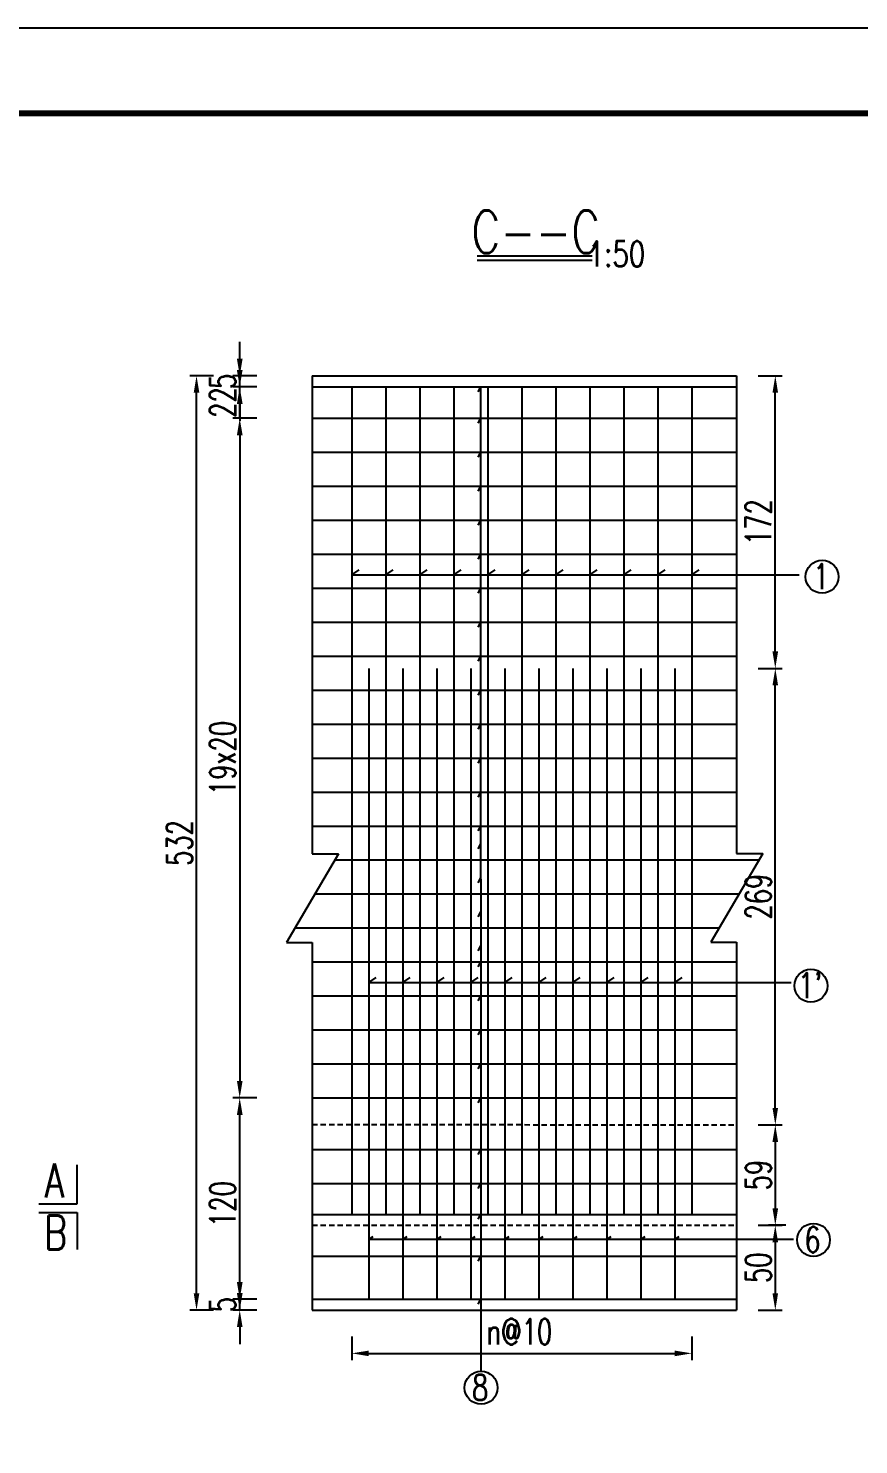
# Model space of a CAD drawing. Header units: millimetres. Extents: x -51 to 12129, y -1309 to -715.
# Drawn here: x 11868.9 to 11966.6, y -1178.4 to -1011.7 of the extents above; entities that cross this region are included whole.
import ezdxf
from ezdxf.enums import TextEntityAlignment as Align

# ---------------------------------------------------------------- set-up
doc = ezdxf.new("R2010")
doc.units = ezdxf.units.MM
doc.header["$LTSCALE"] = 0.25
doc.linetypes.add('DASHED', pattern=[4, 2.5, -1.5])
for name, color, linetype in [('lk', 1, 'Continuous'), ('图框', 7, 'Continuous'), ('文字', 7, 'Continuous'), ('标注', 4, 'Continuous'), ('钢筋', 6, 'Continuous')]:
    doc.layers.add(name, color=color, linetype=linetype)
doc.styles.get("Standard").update_dxf_attribs({"font": 'simplex1.shx', "width": 0.7, "bigfont": 'hztxt.shx'})
doc.styles.add('XGhz', font='simplex1.shx', dxfattribs={"width": 0.8, "bigfont": 'hztxt.shx'})
doc.styles.add('数字', font='simplex1.shx', dxfattribs={"width": 0.8, "bigfont": 'hztxt.shx'})
doc.dimstyles.new('STANDARD-50', dxfattribs={"dimscale": 0, "dimtxt": 3, "dimasz": 2, "dimexe": 0.8, "dimexo": 1, "dimgap": 0.5, "dimtad": 1, "dimdec": 0, "dimlfac": 5, "dimzin": 9, "dimdsep": 46, "dimtxsty": 'Standard', "dimcen": 0.5, "dimclrd": 256, "dimclre": 256, "dimclrt": 7, "dimadec": 0, "dimazin": 2, "dimtfac": 1, "dimtdec": 0, "dimtix": 1, "dimtmove": 2, "dimatfit": 3, "dimfxl": 0, "dimtolj": 1, "dimtzin": 0, "dimlwd": -1, "dimlwe": -1, "dimarcsym": 0})

# ---------------------------------------------------------------- blocks, each defined once
blk = doc.blocks.new('*D2055')
at = {"layer": 'Defpoints', "color": 0}
for p in [(11907, -1163.8), (11947, -1163.8), (11947, -1167.64)]:
    blk.add_point(p, dxfattribs=at)
at = {"layer": '文字'}
for p, q in [((11907, -1165.64), (11907, -1168.44)), ((11947, -1165.64), (11947, -1168.44)), ((11909, -1167.64), (11945, -1167.64))]:
    blk.add_line(p, q, dxfattribs=at)
for points in [[(11909, -1167.31), (11909, -1167.97), (11907, -1167.64)], [(11945, -1167.31), (11945, -1167.97), (11947, -1167.64)]]:
    blk.add_solid(points, dxfattribs=at)
at = {"layer": '文字', "color": 7, "insert": (11926.71, -1165.08), "char_height": 3, "attachment_point": 5}
blk.add_mtext('\\A1;n@10', dxfattribs=at)
blk = doc.blocks.new('*D2056')
at = {"layer": 'Defpoints', "color": 0}
for p in [(11888.73, -1052.56), (11895.05, -1052.56), (11895.05, -1162.56)]:
    blk.add_point(p, dxfattribs=at)
at = {"layer": '标注'}
for p, q in [((11890.73, -1052.56), (11887.93, -1052.56)), ((11888.73, -1160.56), (11888.73, -1054.56)), ((11890.73, -1162.56), (11887.93, -1162.56))]:
    blk.add_line(p, q, dxfattribs=at)
for points in [[(11888.4, -1054.56), (11889.06, -1054.56), (11888.73, -1052.56)], [(11888.4, -1160.56), (11889.06, -1160.56), (11888.73, -1162.56)]]:
    blk.add_solid(points, dxfattribs=at)
at = {"layer": '标注', "color": 7, "insert": (11886.73, -1107.56), "char_height": 3, "attachment_point": 5, "rotation": 90}
blk.add_mtext('\\A1;532', dxfattribs=at)
blk = doc.blocks.new('*D2076')
at = {"layer": 'Defpoints', "color": 0}
for p in [(11902.32, -1057.56), (11893.81, -1137.56), (11901.85, -1137.56)]:
    blk.add_point(p, dxfattribs=at)
at = {"layer": '标注'}
for p, q in [((11895.81, -1057.56), (11893.01, -1057.56)), ((11893.81, -1059.56), (11893.81, -1135.56)), ((11895.81, -1137.56), (11893.01, -1137.56))]:
    blk.add_line(p, q, dxfattribs=at)
for points in [[(11893.48, -1059.56), (11894.15, -1059.56), (11893.81, -1057.56)], [(11893.48, -1135.56), (11894.15, -1135.56), (11893.81, -1137.56)]]:
    blk.add_solid(points, dxfattribs=at)
at = {"layer": '标注', "color": 7, "insert": (11891.81, -1097.56), "char_height": 3, "attachment_point": 5, "rotation": 90}
blk.add_mtext('\\A1;19x20', dxfattribs=at)
blk = doc.blocks.new('*D2077')
at = {"layer": 'Defpoints', "color": 0}
for p in [(11893.81, -1137.56), (11897.69, -1137.56), (11902.69, -1162.55)]:
    blk.add_point(p, dxfattribs=at)
at = {"layer": '标注'}
for p, q in [((11895.81, -1137.56), (11893.01, -1137.56)), ((11893.81, -1160.55), (11893.81, -1139.56)), ((11895.81, -1162.55), (11893.01, -1162.55))]:
    blk.add_line(p, q, dxfattribs=at)
for points in [[(11893.48, -1139.56), (11894.15, -1139.56), (11893.81, -1137.56)], [(11893.48, -1160.55), (11894.15, -1160.55), (11893.81, -1162.55)]]:
    blk.add_solid(points, dxfattribs=at)
at = {"layer": '标注', "color": 7, "insert": (11891.81, -1150.06), "char_height": 3, "attachment_point": 5, "rotation": 90}
blk.add_mtext('\\A1;120', dxfattribs=at)
blk = doc.blocks.new('*D2078')
at = {"layer": 'Defpoints', "color": 0}
for p in [(11893.81, -1161.25), (11902.69, -1161.25), (11902.69, -1162.55)]:
    blk.add_point(p, dxfattribs=at)
at = {"layer": '标注'}
for p, q in [((11893.81, -1159.25), (11893.81, -1157.25)), ((11895.81, -1161.25), (11893.01, -1161.25)), ((11893.81, -1162.55), (11893.81, -1161.25)), ((11895.81, -1162.55), (11893.01, -1162.55)), ((11893.81, -1164.55), (11893.81, -1166.55))]:
    blk.add_line(p, q, dxfattribs=at)
for points in [[(11893.48, -1159.25), (11894.15, -1159.25), (11893.81, -1161.25)], [(11893.48, -1164.55), (11894.15, -1164.55), (11893.81, -1162.55)]]:
    blk.add_solid(points, dxfattribs=at)
at = {"layer": '标注', "color": 7, "insert": (11891.81, -1161.9), "char_height": 3, "attachment_point": 5, "rotation": 90}
blk.add_mtext('\\A1;5', dxfattribs=at)
blk = doc.blocks.new('*D2083')
at = {"layer": 'Defpoints', "color": 0}
for p in [(11952.25, -1087.01), (11956.82, -1087.01), (11952.25, -1140.74)]:
    blk.add_point(p, dxfattribs=at)
at = {"layer": '标注'}
for p, q in [((11954.82, -1087.01), (11957.62, -1087.01)), ((11956.82, -1138.74), (11956.82, -1089.01)), ((11954.82, -1140.74), (11957.62, -1140.74))]:
    blk.add_line(p, q, dxfattribs=at)
for points in [[(11956.49, -1089.01), (11957.15, -1089.01), (11956.82, -1087.01)], [(11956.49, -1138.74), (11957.15, -1138.74), (11956.82, -1140.74)]]:
    blk.add_solid(points, dxfattribs=at)
at = {"layer": '标注', "color": 7, "insert": (11954.82, -1113.87), "char_height": 3, "attachment_point": 5, "rotation": 90}
blk.add_mtext('\\A1;269', dxfattribs=at)
blk = doc.blocks.new('*D2126')
at = {"layer": 'Defpoints', "color": 0}
for p in [(11952.25, -1052.56), (11956.82, -1052.56), (11952.25, -1087.01)]:
    blk.add_point(p, dxfattribs=at)
at = {"layer": '标注'}
for p, q in [((11954.82, -1052.56), (11957.62, -1052.56)), ((11956.82, -1085.01), (11956.82, -1054.56)), ((11954.82, -1087.01), (11957.62, -1087.01))]:
    blk.add_line(p, q, dxfattribs=at)
for points in [[(11956.49, -1054.56), (11957.15, -1054.56), (11956.82, -1052.56)], [(11956.49, -1085.01), (11957.15, -1085.01), (11956.82, -1087.01)]]:
    blk.add_solid(points, dxfattribs=at)
at = {"layer": '标注', "color": 7, "insert": (11954.82, -1069.78), "char_height": 3, "attachment_point": 5, "rotation": 90}
blk.add_mtext('\\A1;172', dxfattribs=at)
blk = doc.blocks.new('*D2084')
at = {"layer": 'Defpoints', "color": 0}
for p in [(11952.25, -1140.74), (11956.82, -1152.56), (11959.05, -1152.56)]:
    blk.add_point(p, dxfattribs=at)
at = {"layer": '标注'}
for p, q in [((11954.82, -1140.74), (11957.62, -1140.74)), ((11956.82, -1142.74), (11956.82, -1150.56)), ((11958.05, -1152.56), (11956.02, -1152.56))]:
    blk.add_line(p, q, dxfattribs=at)
for points in [[(11956.49, -1142.74), (11957.15, -1142.74), (11956.82, -1140.74)], [(11956.49, -1150.56), (11957.15, -1150.56), (11956.82, -1152.56)]]:
    blk.add_solid(points, dxfattribs=at)
at = {"layer": '标注', "color": 7, "insert": (11954.82, -1146.65), "char_height": 3, "attachment_point": 5, "rotation": 90}
blk.add_mtext('\\A1;59', dxfattribs=at)
blk = doc.blocks.new('*D2085')
at = {"layer": 'Defpoints', "color": 0}
for p in [(11952.25, -1152.56), (11952.25, -1162.56), (11956.82, -1162.56)]:
    blk.add_point(p, dxfattribs=at)
at = {"layer": '标注'}
for p, q in [((11954.82, -1152.56), (11957.62, -1152.56)), ((11956.82, -1154.56), (11956.82, -1160.56)), ((11954.82, -1162.56), (11957.62, -1162.56))]:
    blk.add_line(p, q, dxfattribs=at)
for points in [[(11956.49, -1154.56), (11957.15, -1154.56), (11956.82, -1152.56)], [(11956.49, -1160.56), (11957.15, -1160.56), (11956.82, -1162.56)]]:
    blk.add_solid(points, dxfattribs=at)
at = {"layer": '标注', "color": 7, "insert": (11954.82, -1157.56), "char_height": 3, "attachment_point": 5, "rotation": 90}
blk.add_mtext('\\A1;50', dxfattribs=at)
blk = doc.blocks.new('*D2127')
at = {"layer": 'Defpoints', "color": 0}
for p in [(11893.81, -1052.56), (11905.41, -1052.56), (11905.41, -1053.87)]:
    blk.add_point(p, dxfattribs=at)
at = {"layer": '标注'}
for p, q in [((11893.81, -1050.56), (11893.81, -1048.56)), ((11895.81, -1052.56), (11893.01, -1052.56)), ((11893.81, -1053.87), (11893.81, -1052.56)), ((11895.81, -1053.87), (11893.01, -1053.87)), ((11893.81, -1055.87), (11893.81, -1057.87))]:
    blk.add_line(p, q, dxfattribs=at)
for points in [[(11893.48, -1050.56), (11894.15, -1050.56), (11893.81, -1052.56)], [(11893.48, -1055.87), (11894.15, -1055.87), (11893.81, -1053.87)]]:
    blk.add_solid(points, dxfattribs=at)
at = {"layer": '标注', "color": 7, "insert": (11891.81, -1053.21), "char_height": 3, "attachment_point": 5, "rotation": 90}
blk.add_mtext('\\A1;5', dxfattribs=at)
blk = doc.blocks.new('*D2128')
at = {"layer": 'Defpoints', "color": 0}
for p in [(11893.81, -1053.87), (11902.32, -1053.87), (11902.32, -1057.56)]:
    blk.add_point(p, dxfattribs=at)
at = {"layer": '标注'}
for p, q in [((11893.81, -1051.87), (11893.81, -1049.87)), ((11895.81, -1053.87), (11893.01, -1053.87)), ((11893.81, -1057.56), (11893.81, -1053.87)), ((11895.81, -1057.56), (11893.01, -1057.56)), ((11893.81, -1059.56), (11893.81, -1061.56))]:
    blk.add_line(p, q, dxfattribs=at)
for points in [[(11893.48, -1051.87), (11894.15, -1051.87), (11893.81, -1053.87)], [(11893.48, -1059.56), (11894.15, -1059.56), (11893.81, -1057.56)]]:
    blk.add_solid(points, dxfattribs=at)
at = {"layer": '标注', "color": 7, "insert": (11891.81, -1055.71), "char_height": 3, "attachment_point": 5, "rotation": 90}
blk.add_mtext('\\A1;22', dxfattribs=at)
blk = doc.blocks.new('123')
at = {"layer": '图框', "color": 2}
blk.add_lwpolyline([(369.33, -1011.65), (369.33, -714.65), (-50.67, -714.65), (-50.67, -1011.65)], close=True, dxfattribs=at)

msp = doc.modelspace()

# ---------------------------------------------------------------- linework, layer by layer
at = {"const_width": 0.7}
msp.add_lwpolyline([(12119.75412, -1021.65471), (11739.75412, -1021.65471), (11739.75412, -1298.65471), (12119.75412, -1298.65471), (12119.75412, -1021.65471)], dxfattribs=at)
at = {"layer": 'lk'}
for p, q in [((11902.31798, -1052.5579), (11952.25462, -1052.5579)), ((11902.31798, -1052.5579), (11902.31798, -1108.84693)), ((11952.25462, -1052.5579), (11952.25462, -1108.81393)), ((11902.31798, -1094.46607), (11902.31798, -1108.84693)), ((11952.25462, -1094.46607), (11952.25462, -1108.81393)), ((11902.31798, -1104.86607), (11902.31798, -1108.84693)), ((11905.41391, -1108.84693), (11899.3056, -1119.26596)), ((11902.31798, -1108.84693), (11905.41391, -1108.84693)), ((11955.35056, -1108.81393), (11949.24225, -1119.23297)), ((11952.25462, -1108.81393), (11955.35056, -1108.81393)), ((11899.3056, -1119.26596), (11902.31798, -1119.26596)), ((11902.31798, -1119.26596), (11902.31798, -1162.5579)), ((11949.24225, -1119.23297), (11952.25462, -1119.23297)), ((11952.25462, -1119.23297), (11952.25462, -1162.5579)), ((11902.31798, -1162.5579), (11952.25462, -1162.5579))]:
    msp.add_line(p, q, dxfattribs=at)
at = {"layer": 'lk', "linetype": 'DASHED'}
for p, q in [((11902.31798, -1140.69151), (11952.25462, -1140.74135)), ((11902.31798, -1152.5579), (11952.25462, -1152.5579))]:
    msp.add_line(p, q, dxfattribs=at)
at = {"layer": '文字'}
for p, q in [((11908.99746, -1154.2109), (11909.52512, -1153.88555)), ((11908.99746, -1154.2109), (11958.96292, -1154.2109)), ((11912.99746, -1154.2109), (11913.52512, -1153.88555)), ((11916.99746, -1154.2109), (11917.52512, -1153.88555)), ((11920.99746, -1154.2109), (11921.52512, -1153.88555)), ((11924.99746, -1154.2109), (11925.52512, -1153.88555)), ((11928.99746, -1154.2109), (11929.52512, -1153.88555)), ((11932.99746, -1154.2109), (11933.52512, -1153.88555)), ((11936.99746, -1154.2109), (11937.52512, -1153.88555)), ((11940.99746, -1154.2109), (11941.52512, -1153.88555)), ((11944.99746, -1154.2109), (11945.52512, -1153.88555))]:
    msp.add_line(p, q, dxfattribs=at)
at = {"layer": '标注'}
for p, q in [((11921.73399, -1038.93623), (11935.27392, -1038.93623)), ((11922.14138, -1053.86607), (11921.83386, -1054.45268)), ((11922.14138, -1053.86607), (11922.1792, -1169.74572)), ((11922.14138, -1057.55783), (11921.83386, -1058.14444)), ((11922.14138, -1061.55783), (11921.83386, -1062.14444)), ((11922.14138, -1065.55783), (11921.83386, -1066.14444)), ((11922.14138, -1069.55783), (11921.83386, -1070.14444)), ((11922.14138, -1073.55783), (11921.83386, -1074.14444)), ((11906.99746, -1075.97754), (11907.85765, -1075.40046)), ((11910.99746, -1075.97754), (11911.85765, -1075.40046)), ((11914.99746, -1075.97754), (11915.85765, -1075.40046)), ((11918.99746, -1075.97754), (11919.85765, -1075.40046)), ((11922.99746, -1075.97754), (11923.85765, -1075.40046)), ((11926.99746, -1075.97754), (11927.85765, -1075.40046)), ((11930.99746, -1075.97754), (11931.85765, -1075.40046)), ((11934.99746, -1075.97754), (11935.85765, -1075.40046)), ((11938.99746, -1075.97754), (11939.85765, -1075.40046)), ((11942.99746, -1075.97754), (11943.85765, -1075.40046)), ((11946.99746, -1075.97754), (11947.85765, -1075.40046)), ((11906.99746, -1075.97754), (11959.62472, -1075.97754)), ((11922.14138, -1077.55783), (11921.83386, -1078.14444)), ((11922.14138, -1081.55783), (11921.83386, -1082.14444)), ((11922.14138, -1085.55783), (11921.83386, -1086.14444)), ((11922.14138, -1089.55783), (11921.83386, -1090.14444)), ((11922.14138, -1093.55783), (11921.83386, -1094.14444)), ((11922.14138, -1097.55783), (11921.83386, -1098.14444)), ((11922.14138, -1101.55783), (11921.83386, -1102.14444)), ((11922.14138, -1105.55783), (11921.83386, -1106.14444)), ((11922.14138, -1107.65261), (11921.83386, -1108.23922)), ((11922.14138, -1111.65261), (11921.83386, -1112.23922)), ((11922.14138, -1115.65261), (11921.83386, -1116.23922)), ((11922.14138, -1119.65261), (11921.83386, -1120.23922)), ((11922.14138, -1121.55783), (11921.83386, -1122.14444)), ((11908.99746, -1123.97912), (11909.85765, -1123.40204)), ((11912.99746, -1123.97912), (11913.85765, -1123.40204)), ((11916.99746, -1123.97912), (11917.85765, -1123.40204)), ((11920.99746, -1123.97912), (11921.85765, -1123.40204)), ((11924.99746, -1123.97912), (11925.85765, -1123.40204)), ((11928.99746, -1123.97912), (11929.85765, -1123.40204)), ((11932.99746, -1123.97912), (11933.85765, -1123.40204)), ((11936.99746, -1123.97912), (11937.85765, -1123.40204)), ((11940.99746, -1123.97912), (11941.85765, -1123.40204)), ((11944.99746, -1123.97912), (11945.85765, -1123.40204)), ((11908.99746, -1123.97912), (11958.69986, -1123.97912)), ((11922.14138, -1125.55783), (11921.83386, -1126.14444)), ((11922.14138, -1129.55783), (11921.83386, -1130.14444)), ((11922.14138, -1133.55783), (11921.83386, -1134.14444)), ((11922.14138, -1137.55783), (11921.83386, -1138.14444)), ((11922.14138, -1143.65261), (11921.83386, -1144.23922)), ((11874.68788, -1150.04184), (11874.68788, -1145.4345)), ((11922.14138, -1147.65261), (11921.83386, -1148.23922)), ((11922.14138, -1147.65261), (11921.83386, -1148.23922)), ((11870.19068, -1150.04184), (11874.68788, -1150.04184)), ((11870.19068, -1151.07147), (11874.68788, -1151.07147)), ((11874.68788, -1151.07147), (11874.68788, -1155.40573)), ((11922.14138, -1151.26337), (11921.83386, -1151.84998)), ((11922.14138, -1156.20685), (11921.83386, -1156.79346)), ((11922.14138, -1161.24973), (11921.83386, -1161.83634))]:
    msp.add_line(p, q, dxfattribs=at)
for centre in [(11962.32838, -1076.2164), (11961.01532, -1124.36363), (11961.3182, -1154.28638), (11922.20682, -1171.68182)]:
    msp.add_circle(centre, 1.93629, dxfattribs=at)
at = {"layer": '钢筋'}
for p, q in [((11921.73399, -1038.43623), (11935.27392, -1038.43623)), ((11902.31798, -1053.86607), (11952.25462, -1053.86607)), ((11906.99746, -1053.86607), (11906.99746, -1151.26337)), ((11910.99746, -1053.86607), (11910.99746, -1151.26337)), ((11914.99746, -1053.86607), (11914.99746, -1151.26337)), ((11918.99746, -1053.86607), (11918.99746, -1151.26337)), ((11922.99746, -1053.86607), (11922.99746, -1151.26337)), ((11926.99746, -1053.86607), (11926.99746, -1151.26337)), ((11930.99746, -1053.86607), (11930.99746, -1151.26337)), ((11934.99746, -1053.86607), (11934.99746, -1151.26337)), ((11938.99746, -1053.86607), (11938.99746, -1151.26337)), ((11942.99746, -1053.86607), (11942.99746, -1151.26337)), ((11946.99746, -1053.86607), (11946.99746, -1151.26337)), ((11902.31798, -1057.55817), (11952.25462, -1057.55817)), ((11902.31798, -1061.55817), (11952.25462, -1061.55817)), ((11902.31798, -1065.55817), (11952.25462, -1065.55817)), ((11902.31798, -1069.55817), (11952.25462, -1069.55817)), ((11902.31798, -1073.55817), (11952.25462, -1073.55817)), ((11902.31798, -1077.55783), (11952.25462, -1077.55783)), ((11902.31798, -1081.55783), (11952.25462, -1081.55783)), ((11902.31798, -1085.55783), (11952.25462, -1085.55783)), ((11908.99746, -1087.00566), (11908.99746, -1161.24973)), ((11912.99746, -1087.00566), (11912.99746, -1161.24973)), ((11916.99746, -1087.00566), (11916.99746, -1161.24973)), ((11920.99746, -1087.00566), (11920.99746, -1161.24973)), ((11924.99746, -1087.00566), (11924.99746, -1161.24973)), ((11928.99746, -1087.00566), (11928.99746, -1161.24973)), ((11932.99746, -1087.00566), (11932.99746, -1161.24973)), ((11936.99746, -1087.00566), (11936.99746, -1161.24973)), ((11940.99746, -1087.00566), (11940.99746, -1161.24973)), ((11944.99746, -1087.00566), (11944.99746, -1161.24973)), ((11902.31798, -1089.55783), (11952.25462, -1089.55783)), ((11902.31798, -1093.55783), (11952.25462, -1093.55783)), ((11902.31798, -1097.55783), (11952.25462, -1097.55783)), ((11902.31798, -1101.55783), (11952.25462, -1101.55783)), ((11902.31798, -1105.55783), (11952.25462, -1105.55783)), ((11904.99713, -1109.55783), (11954.91444, -1109.55783)), ((11902.65208, -1113.55783), (11952.56938, -1113.55783)), ((11900.30702, -1117.55783), (11950.22432, -1117.55783)), ((11902.31798, -1121.55783), (11952.25462, -1121.55783)), ((11902.31798, -1125.55783), (11952.25462, -1125.55783)), ((11902.31798, -1129.55783), (11952.25462, -1129.55783)), ((11902.31798, -1133.55783), (11952.25462, -1133.55783)), ((11902.31798, -1137.55783), (11952.25462, -1137.55783)), ((11902.31798, -1143.65261), (11952.25462, -1143.65261)), ((11902.31798, -1147.65261), (11952.25462, -1147.65261)), ((11902.31798, -1151.27838), (11952.25462, -1151.27838)), ((11902.31798, -1156.20685), (11952.25462, -1156.20685)), ((11902.31798, -1161.24973), (11952.25462, -1161.24973))]:
    msp.add_line(p, q, dxfattribs=at)

# ---------------------------------------------------------------- block references
at = {"layer": '标注'}
msp.add_blockref('123', (11760, -297), dxfattribs=at)

# ---------------------------------------------------------------- texts
at = {"layer": '文字', "width": 0.75}
for s, height, style, p in [('C--C', 5, 'XGhz', (11928.63646, -1035.61942)), ('1:50', 3, '数字', (11938.14084, -1038.2107)), ('1', 3, '数字', (11962.21485, -1076.18953)), ("1'", 3, '数字', (11960.90179, -1124.33676)), ('A', 4, 'XGhz', (11872.02327, -1147.29239)), ('B', 4, 'XGhz', (11872.16719, -1153.41314)), ('6', 3, '数字', (11961.20467, -1154.25951)), ('8', 3, '数字', (11922.09329, -1171.65494))]:
    msp.add_text(s, height=height, dxfattribs=dict(at, style=style)).set_placement(p, align=Align.MIDDLE)

# ---------------------------------------------------------------- dimensions: what is measured, and where the dimension line sits
at = {"layer": '文字'}
dim = msp.add_linear_dim(base=(11946.99746, -1167.64121), p1=(11906.99746, -1163.80022), p2=(11946.99746, -1163.80022), text='n@10', dimstyle='STANDARD-50', override={"dimscale": 1}, dxfattribs=at)
dim.commit()
dim.dimension.update_dxf_attribs({"geometry": '*D2055', "text_midpoint": (11926.70649, -1165.07597), "dimtype": 160})
at = {"layer": '标注'}
for base, p1, p2, text, picture, middle in [((11893.81261, -1052.5579), (11905.40806, -1053.86607), (11905.40806, -1052.5579), '5', '*D2127', (11891.81261, -1053.21198)), ((11893.81261, -1053.86607), (11902.31798, -1057.55817), (11902.31798, -1053.86607), '22', '*D2128', (11891.81261, -1055.71212)), ((11888.72862, -1052.5579), (11895.04667, -1162.5579), (11895.04667, -1052.5579), '532', '*D2056', (11886.72862, -1107.5579))]:
    dim = msp.add_linear_dim(base=base, p1=p1, p2=p2, angle=90, text=text, dimstyle='STANDARD-50', override={"dimscale": 1}, dxfattribs=at)
    dim.commit()
    dim.dimension.update_dxf_attribs({"geometry": picture, "text_midpoint": middle})
for base, p1, p2, picture, middle in [((11956.82154, -1052.5579), (11952.25462, -1087.00566), (11952.25462, -1052.5579), '*D2126', (11954.82154, -1069.78178)), ((11956.82154, -1087.00566), (11952.25462, -1140.74135), (11952.25462, -1087.00566), '*D2083', (11954.82154, -1113.8735)), ((11956.82154, -1152.5579), (11952.25462, -1140.74135), (11959.04765, -1152.5579), '*D2084', (11954.82154, -1146.64962)), ((11956.82154, -1162.5579), (11952.25462, -1152.5579), (11952.25462, -1162.5579), '*D2085', (11954.82154, -1157.5579))]:
    dim = msp.add_linear_dim(base=base, p1=p1, p2=p2, angle=90, dimstyle='STANDARD-50', override={"dimscale": 1}, dxfattribs=at)
    dim.commit()
    dim.dimension.update_dxf_attribs({"geometry": picture, "text_midpoint": middle})
at = {"layer": '标注', "color": 8}
for base, p1, p2, text, picture, middle in [((11893.81261, -1137.55788), (11902.31798, -1057.55817), (11901.84702, -1137.55788), '19x20', '*D2076', (11891.81261, -1097.55802)), ((11893.81261, -1137.55788), (11902.68606, -1162.55337), (11897.69319, -1137.55788), '120', '*D2077', (11891.81261, -1150.05562)), ((11893.81261, -1161.2452), (11902.68606, -1162.55337), (11902.68606, -1161.2452), '5', '*D2078', (11891.81261, -1161.89928))]:
    dim = msp.add_linear_dim(base=base, p1=p1, p2=p2, angle=90, text=text, dimstyle='STANDARD-50', override={"dimscale": 1}, dxfattribs=at)
    dim.commit()
    dim.dimension.update_dxf_attribs({"geometry": picture, "text_midpoint": middle})

doc.saveas('drawing.dxf')
